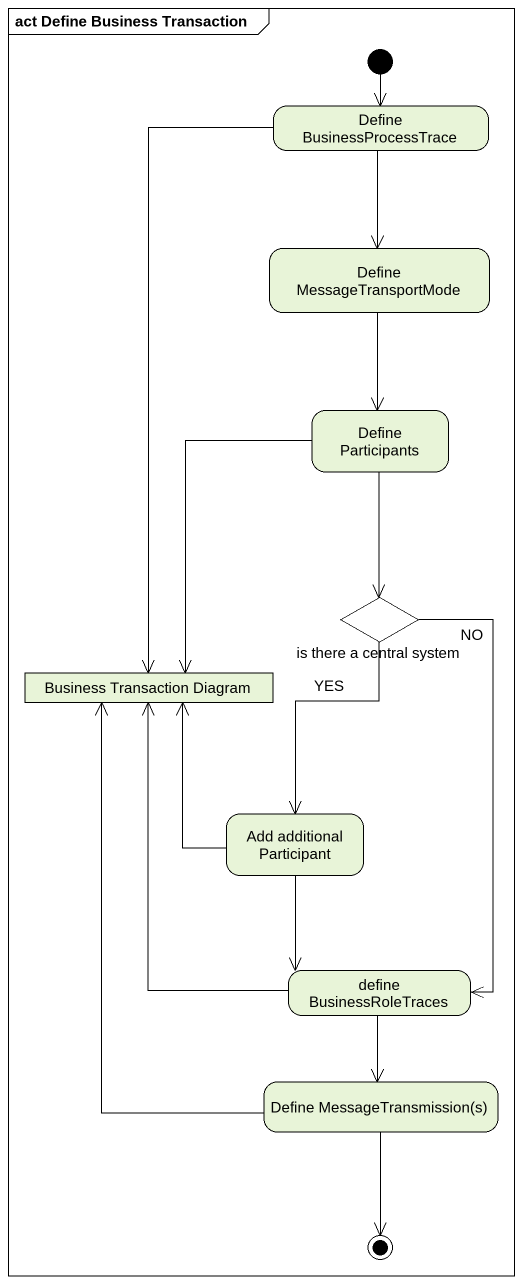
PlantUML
@startuml
mainframe act Define Business Transaction
hide empty description
state "Define BusinessProcessTrace" as Define_BusinessProcessTrace
state "Define MessageTransportMode" as Define_MessageTransportMode
state "Define Participants" as Define_Participants
state "is there a central system" as is_there_a_central_system <<choice>>
state "Business Transaction Diagram" as Business_Transaction_Diagram <<object>>
state "Add additional Participant" as Add_additional_Participant
state "define BusinessRoleTraces" as define_BusinessRoleTraces
state "Define MessageTransmission(s)" as Define_MessageTransmission_s
[*] --> Define_BusinessProcessTrace
Define_BusinessProcessTrace --> Define_MessageTransportMode
Define_BusinessProcessTrace --> Business_Transaction_Diagram
Define_MessageTransportMode --> Define_Participants
Define_Participants --> is_there_a_central_system
Define_Participants --> Business_Transaction_Diagram
is_there_a_central_system --> Add_additional_Participant : YES
is_there_a_central_system --> define_BusinessRoleTraces : NO
Add_additional_Participant -up-> Business_Transaction_Diagram
Add_additional_Participant --> define_BusinessRoleTraces
define_BusinessRoleTraces -up-> Business_Transaction_Diagram
define_BusinessRoleTraces --> Define_MessageTransmission_s
Define_MessageTransmission_s -up-> Business_Transaction_Diagram
Define_MessageTransmission_s --> [*]
@enduml
